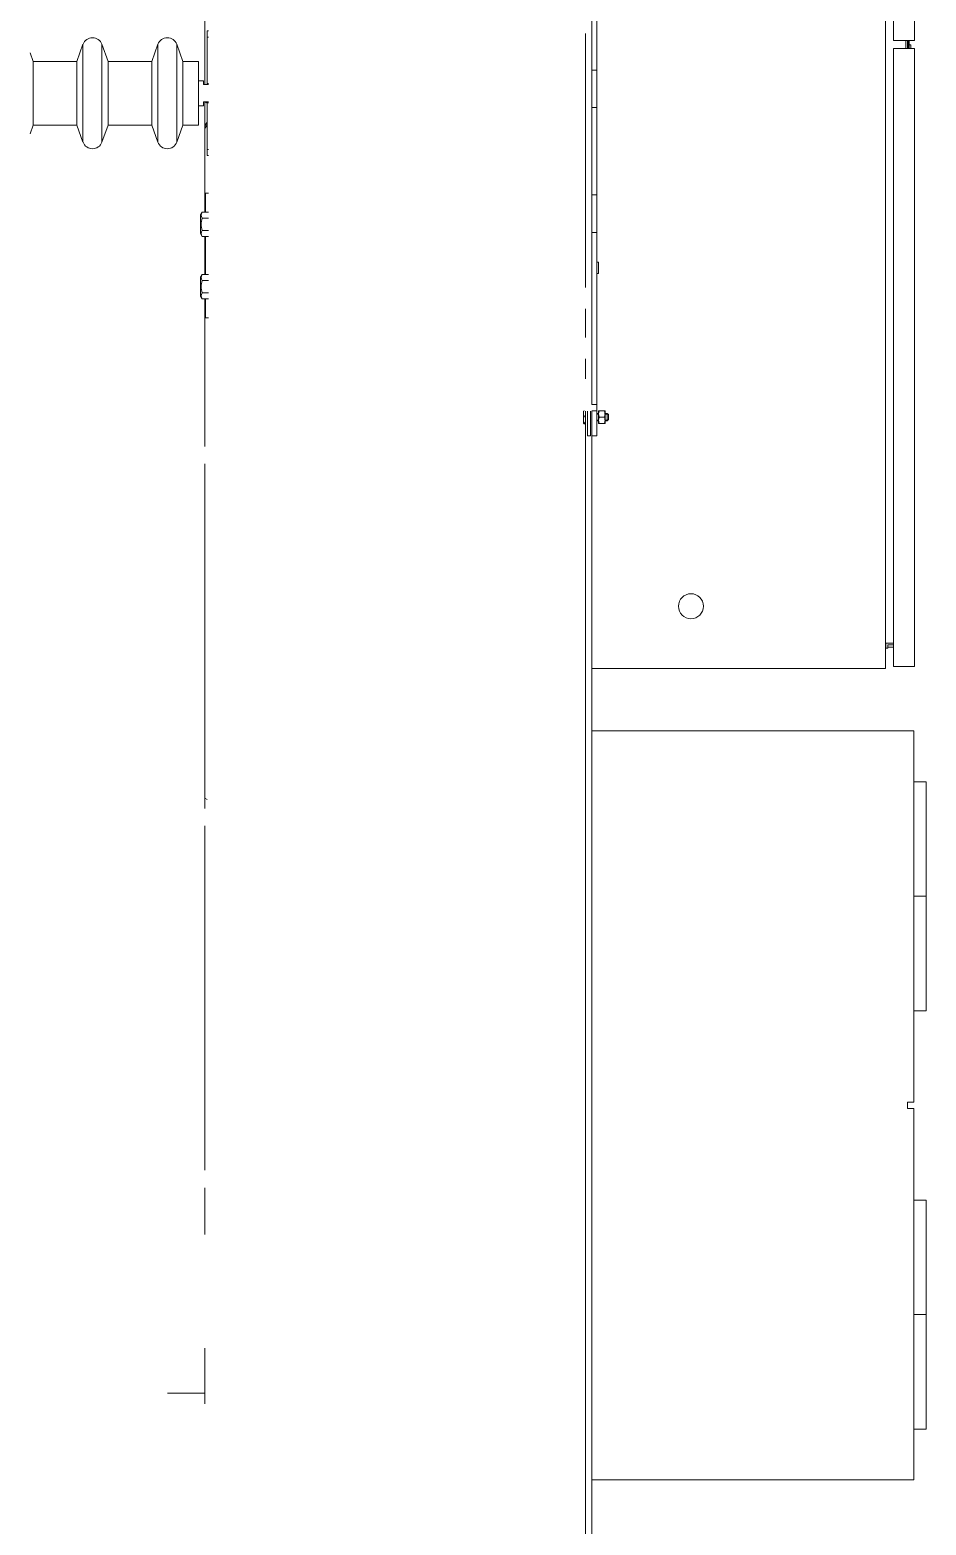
# Model space of a CAD drawing. Header units: millimetres. Extents: x 2179 to 48742, y 3478 to 161002.
# Drawn here: x 23841 to 24559, y 144666 to 145864 of the extents above; entities that cross this region are included whole.
import ezdxf

# ---------------------------------------------------------------- set-up
doc = ezdxf.new("R2010")
doc.units = ezdxf.units.MM
doc.layers.add('0-1', color=7, linetype='Continuous', lineweight=9)
doc.layers.add('2966-1_navrh dispozice stroju-HK_02_dwg-1', color=7, linetype='Continuous', lineweight=9, true_color=0x919191)

# ---------------------------------------------------------------- blocks, each defined once
blk = doc.blocks.new('2966-1_navrh dispozice stroju-HK_02_dwg_SE2407-903210-1NP _ stroje')
at = {"layer": '0-1'}
for p, q in [((-7816.3, 217.3), (-7612.8, 217.3)), ((-7595.8, 217.3), (-7572.8, 217.3)), ((-7555.8, 217.3), (-7539.7, 217.3)), ((-7513.7, 217.3), (-4562, 217.3))]:
    blk.add_line(p, q, dxfattribs=at)
blk = doc.blocks.new('2966-1_navrh dispozice stroju-HK_02_dwg_SE2402-903211-1NP _ stroje')
at = {"layer": '0-1'}
blk.add_line((-7494, 222.3), (-4255, 222.3), dxfattribs=at)
blk = doc.blocks.new('2966-1_navrh dispozice stroju-HK_02_dwg_SE3086-903351-1NP _ stroje')
at = {"layer": '0-1'}
for p, q in [((-7506, 233), (-7506, 234.7)), ((-7506, 226.3), (-7506, 227.8))]:
    blk.add_line(p, q, dxfattribs=at)
blk = doc.blocks.new('2966-1_navrh dispozice stroju-HK_02_dwg_SE3087-903352-1NP _ stroje')
at = {"layer": '0-1'}
for p, q in [((-7512, 234.7), (-7512, 233)), ((-7512, 227.8), (-7512, 226.3))]:
    blk.add_line(p, q, dxfattribs=at)
blk = doc.blocks.new('2966-1_navrh dispozice stroju-HK_02_dwg_SE3088-903353-1NP _ stroje')
at = {"layer": '0-1'}
for p, q in [((-7506.6, 235.3), (-7506.6, 233)), ((-7506.6, 227.8), (-7506.6, 226.3))]:
    blk.add_line(p, q, dxfattribs=at)
blk = doc.blocks.new('2966-1_navrh dispozice stroju-HK_02_dwg_SE3089-903354-1NP _ stroje')
at = {"layer": '0-1'}
for p, q in [((-7511.4, 235.3), (-7511.4, 233)), ((-7511.4, 227.8), (-7511.4, 226.3))]:
    blk.add_line(p, q, dxfattribs=at)
blk = doc.blocks.new('2966-1_navrh dispozice stroju-HK_02_dwg_SE3085-903355-1NP _ stroje')
at = {"layer": '0-1'}
blk.add_line((-7503.7, 216.1), (-7503.7, 217.3), dxfattribs=at)
at = {"layer": '0-1', "flags": 128}
blk.add_lwpolyline([(-7512, 234.7), (-7511, 235.7), (-7507, 235.7), (-7506, 234.7)], close=True, dxfattribs=at)
for points in [[(-7513.7, 215.7), (-7512.1, 215.7), (-7507.1, 215.7), (-7504, 215.7), (-7504.4, 216.1), (-7504.4, 217.3)], [(-7507.1, 215.7), (-7509.8, 216.1), (-7509.8, 217.3)]]:
    blk.add_lwpolyline(points, dxfattribs=at)
at = {"layer": '0-1'}
for centre, radius, start, end in [((-7512, 222.3), 6.61, 248.7966, 269.0939), ((-7512.2, 222.3), 6.61, 270.9144, 291.1951), ((-7507.2, 224.4), 8.74, 270.5916, 288.4007)]:
    blk.add_arc(centre, radius, start, end, dxfattribs=at)
blk.add_open_spline([(-7504, 215.7), (-7504, 215.7), (-7504, 215.7), (-7503.9, 215.7), (-7503.9, 215.7), (-7503.9, 215.8), (-7503.8, 215.8), (-7503.8, 215.8), (-7503.8, 215.9), (-7503.8, 215.9), (-7503.7, 215.9), (-7503.7, 216), (-7503.7, 216), (-7503.7, 216.1), (-7503.7, 216.1)], degree=3, knots=[0, 0, 0, 0, 0.142711, 0.214124, 0.285556, 0.356997, 0.428441, 0.499887, 0.571332, 0.642777, 0.714222, 0.785667, 0.857112, 1, 1, 1, 1], dxfattribs=at)
for name in ['2966-1_navrh dispozice stroju-HK_02_dwg_SE3087-903352-1NP _ stroje', '2966-1_navrh dispozice stroju-HK_02_dwg_SE3089-903354-1NP _ stroje', '2966-1_navrh dispozice stroju-HK_02_dwg_SE3088-903353-1NP _ stroje', '2966-1_navrh dispozice stroju-HK_02_dwg_SE3086-903351-1NP _ stroje']:
    blk.add_blockref(name, (0, 0))
blk = doc.blocks.new('2966-1_navrh dispozice stroju-HK_02_dwg_SE3084-903356-1NP _ stroje')
at = {"layer": '0-1', "flags": 128}
for points in [[(-7514, 228.2), (-7514, 232.5), (-7514, 233), (-7511.5, 233), (-7506.5, 233), (-7504, 233), (-7504, 232.5), (-7506.5, 233)], [(-7511.5, 227.8), (-7514, 227.8), (-7514, 228.2), (-7511.5, 227.8), (-7506.5, 227.8)], [(-7511.5, 233), (-7509, 232.5), (-7509, 228.2), (-7506.5, 227.8), (-7504, 227.8), (-7504, 228.2), (-7504, 232.5)]]:
    blk.add_lwpolyline(points, dxfattribs=at)
at = {"layer": '0-1'}
for centre, start, end in [((-7511.4, 225.2), 90.6528, 109.6034), ((-7511.6, 235.5), 270.6528, 289.6034), ((-7506.4, 225.2), 90.6528, 109.6034), ((-7506.6, 235.5), 270.6528, 289.6034)]:
    blk.add_arc(centre, 7.71, start, end, dxfattribs=at)
blk = doc.blocks.new('2966-1_navrh dispozice stroju-HK_02_dwg_SE3083-903357-1NP _ stroje')
at = {"layer": '0-1', "flags": 128}
blk.add_lwpolyline([(-7633.1, 226.3), (-7633.1, 227.8), (-7624, 227.8), (-7624, 226.3)], dxfattribs=at)
blk = doc.blocks.new('2966-1_navrh dispozice stroju-HK_02_dwg_SE3082-903358-1NP _ stroje')
at = {"layer": '0-1', "flags": 128}
blk.add_lwpolyline([(-7513.7, 221.3), (-7494, 221.3), (-7494, 218.8), (-7513.7, 218.8)], dxfattribs=at)
blk = doc.blocks.new('2966-1_navrh dispozice stroju-HK_02_dwg_SE3080-903360-1NP _ stroje')
at = {"layer": '0-1'}
blk.add_line((-7687, 226.3), (-7757, 226.3), dxfattribs=at)
at = {"layer": '0-1', "flags": 128}
for points in [[(-7842, 226.3), (-7862, 226.3), (-7862, 222.3), (-7842.3, 222.3)], [(-7842, 222.3), (-7842, 226.3), (-7837, 226.3)], [(-7787, 222.3), (-7837, 222.3), (-7837, 226.3), (-7787, 226.3), (-7757, 226.3), (-7757, 222.3)], [(-7657, 226.3), (-7687, 226.3), (-7687, 222.3), (-7757, 222.3), (-7787, 222.3), (-7787, 226.3)], [(-7687, 222.3), (-7657, 222.3), (-7657, 226.3), (-7519, 226.3)], [(-7657, 222.3), (-7519, 222.3), (-7519, 226.3), (-7514, 226.3), (-7514, 222.3)], [(-7514, 226.3), (-7494, 226.3), (-7494, 222.3), (-7513.7, 222.3)]]:
    blk.add_lwpolyline(points, dxfattribs=at)
blk = doc.blocks.new('2966-1_navrh dispozice stroju-HK_02_dwg_SE2934-903439-1NP _ stroje')
at = {"layer": '0-1'}
blk.add_circle((-7357.5, 301.8), 10, dxfattribs=at)
blk = doc.blocks.new('2966-1_navrh dispozice stroju-HK_02_dwg_SE2932-903441-1NP _ stroje')
at = {"layer": '0-1'}
blk.add_line((-7804.3, 475.8), (-7810.7, 475.8), dxfattribs=at)
at = {"layer": '0-1', "flags": 128}
for points in [[(-7804.3, 477.9), (-7807.3, 477.9), (-7807.3, 476.5), (-7807.3, 476.1), (-7810.7, 476.1)], [(-7804.3, 476.5), (-7807.3, 476.5), (-7810.7, 476.6)]]:
    blk.add_lwpolyline(points, dxfattribs=at)
blk = doc.blocks.new('2966-1_navrh dispozice stroju-HK_02_dwg_SE2931-903442-1NP _ stroje')
at = {"layer": '0-1', "flags": 128}
blk.add_lwpolyline([(-7804.3, 481), (-7804.3, 464), (-7309.3, 464), (-7309.3, 481)], close=True, dxfattribs=at)
blk = doc.blocks.new('2966-1_navrh dispozice stroju-HK_02_dwg_SE2930-903443-1NP _ stroje')
at = {"layer": '0-1'}
blk.add_line((-7324.6, 459.5), (-7324.6, 464), dxfattribs=at)
at = {"layer": '0-1', "flags": 128}
blk.add_lwpolyline([(-7328, 458), (-7324, 458), (-7324, 459.5), (-7326.5, 459.5), (-7326.5, 464)], dxfattribs=at)
blk = doc.blocks.new('2966-1_navrh dispozice stroju-HK_02_dwg_SE2928-903445-1NP _ stroje')
at = {"layer": '0-1', "flags": 128}
blk.add_lwpolyline([(-7810.7, 464), (-7810.7, 481), (-8305.7, 481), (-8305.7, 464)], close=True, dxfattribs=at)
blk = doc.blocks.new('2966-1_navrh dispozice stroju-HK_02_dwg_SE2926-903447-1NP _ stroje')
at = {"layer": '0-1'}
for p, q in [((-8307.5, 180.3), (-8305.5, 180.3)), ((-8298.5, 180.3), (-8258.5, 180.3)), ((-8251.5, 180.3), (-7912, 180.3))]:
    blk.add_line(p, q, dxfattribs=at)
blk = doc.blocks.new('2966-1_navrh dispozice stroju-HK_02_dwg_SE2925-903448-1NP _ stroje')
at = {"layer": '0-1'}
for p, q in [((-7810.7, 475.4), (-7804.3, 475.4)), ((-7810.7, 473.9), (-7804.3, 473.9)), ((-8287, 457.8), (-8287, 464)), ((-7328, 464), (-7328, 457.8))]:
    blk.add_line(p, q, dxfattribs=at)
at = {"layer": '0-1', "flags": 128}
blk.add_lwpolyline([(-7307.5, 222.3), (-7307.5, 457.8), (-8307.5, 457.8), (-8307.5, 180.3)], dxfattribs=at)
blk.add_blockref('2966-1_navrh dispozice stroju-HK_02_dwg_SE2926-903447-1NP _ stroje', (0, 0))
blk = doc.blocks.new('2966-1_navrh dispozice stroju-HK_02_dwg_SE2891-903449-1NP _ stroje')
at = {"layer": '0-1'}
for p, q in [((-7125.1, 490.3), (-7125.1, 480.3)), ((-6789.9, 490.3), (-6789.9, 480.3))]:
    blk.add_line(p, q, dxfattribs=at)
at = {"layer": '0-1', "flags": 128}
for points in [[(-7257.5, 222.3), (-7257.5, 480.3), (-6960, 480.3), (-6960, 475.3), (-6955, 475.3), (-6955, 480.3), (-6657.5, 480.3), (-6657.5, 222.3)], [(-7216.9, 480.3), (-7216.9, 490.3), (-7125.1, 490.3), (-7033.4, 490.3), (-7033.4, 480.3)], [(-6881.6, 480.3), (-6881.6, 490.3), (-6789.9, 490.3), (-6698.1, 490.3), (-6698.1, 480.3)]]:
    blk.add_lwpolyline(points, dxfattribs=at)
blk = doc.blocks.new('2966-1_navrh dispozice stroju-HK_02_dwg_SE2394-903644-1NP _ stroje')
at = {"layer": '0-1'}
for p, q in [((-7668.4, -84.7), (-7668.4, -89.8)), ((-7658.6, -84.7), (-7658.6, -89.8))]:
    blk.add_line(p, q, dxfattribs=at)
at = {"layer": '0-1', "flags": 128}
blk.add_lwpolyline([(-7653.7, -84.7), (-7653.7, -89.8), (-7656, -91.1), (-7671, -91.1), (-7673.3, -89.8), (-7673.3, -84.7)], dxfattribs=at)
at = {"layer": '0-1'}
for centre in [(-7670.9, -86.2), (-7656.1, -86.2)]:
    blk.add_arc(centre, 4.39, 236.0412, 303.9588, dxfattribs=at)
blk.add_open_spline([(-7668.4, -89.8), (-7666.8, -90.3), (-7663.5, -90.9), (-7660.2, -90.3), (-7658.6, -89.8)], degree=3, knots=[0, 0, 0, 0, 0.499999, 1, 1, 1, 1], dxfattribs=at)
blk = doc.blocks.new('2966-1_navrh dispozice stroju-HK_02_dwg_SE2393-903645-1NP _ stroje')
at = {"layer": '0-1'}
for p, q in [((-7618.4, -84.7), (-7618.4, -89.8)), ((-7608.6, -84.7), (-7608.6, -89.8))]:
    blk.add_line(p, q, dxfattribs=at)
at = {"layer": '0-1', "flags": 128}
blk.add_lwpolyline([(-7603.7, -84.7), (-7603.7, -89.8), (-7606, -91.1), (-7621, -91.1), (-7623.3, -89.8), (-7623.3, -84.7)], dxfattribs=at)
at = {"layer": '0-1'}
for centre in [(-7620.9, -86.2), (-7606.1, -86.2)]:
    blk.add_arc(centre, 4.39, 236.0412, 303.9588, dxfattribs=at)
blk.add_open_spline([(-7618.4, -89.8), (-7616.8, -90.3), (-7613.5, -90.9), (-7610.2, -90.3), (-7608.6, -89.8)], degree=3, knots=[0, 0, 0, 0, 0.499999, 1, 1, 1, 1], dxfattribs=at)
blk = doc.blocks.new('2966-1_navrh dispozice stroju-HK_02_dwg_SE2388-903646-1NP _ stroje')
at = {"layer": '0-1'}
for p, q in [((-7775.5, -87.7), (-7843, -87.7)), ((-7673.3, -87.7), (-7761.5, -87.7)), ((-7623.3, -87.7), (-7653.7, -87.7)), ((-7485.5, -87.7), (-7603.7, -87.7)), ((-7195.5, -87.7), (-7471.5, -87.7)), ((-6905.5, -87.7), (-7181.5, -87.7)), ((-6854, -87.7), (-6891.5, -87.7)), ((-6727, -87.7), (-6763, -87.7))]:
    blk.add_line(p, q, dxfattribs=at)
blk = doc.blocks.new('2966-1_navrh dispozice stroju-HK_02_dwg_SE2390-903648-1NP _ stroje')
at = {"layer": '0-1'}
blk.add_line((-6727, -87.7), (-6727, -117.7), dxfattribs=at)
blk = doc.blocks.new('2966-1_navrh dispozice stroju-HK_02_dwg_SE2387-903649-1NP _ stroje')
at = {"layer": '0-1'}
blk.add_line((-6718.5, -87.7), (-6727, -87.7), dxfattribs=at)
for name in ['2966-1_navrh dispozice stroju-HK_02_dwg_SE2388-903646-1NP _ stroje', '2966-1_navrh dispozice stroju-HK_02_dwg_SE2390-903648-1NP _ stroje']:
    blk.add_blockref(name, (0, 0))
blk = doc.blocks.new('2966-1_navrh dispozice stroju-HK_02_dwg_SE2385-903650-1NP _ stroje')
at = {"layer": '0-1'}
for p, q in [((-7688.5, -87.2), (-7673.3, -87.2)), ((-7653.7, -87.2), (-7623.3, -87.2)), ((-7603.7, -87.2), (-7588.5, -87.2))]:
    blk.add_line(p, q, dxfattribs=at)
blk = doc.blocks.new('2966-1_navrh dispozice stroju-HK_02_dwg_SE2384-903651-1NP _ stroje')
at = {"layer": '0-1', "flags": 128}
for points in [[(-7688.5, -87.7), (-7688.5, -87.2), (-7688.5, -84.7)], [(-7588.5, -84.7), (-7588.5, -87.2), (-7588.5, -87.7)]]:
    blk.add_lwpolyline(points, dxfattribs=at)
blk.add_blockref('2966-1_navrh dispozice stroju-HK_02_dwg_SE2385-903650-1NP _ stroje', (0, 0))
blk = doc.blocks.new('2966-1_navrh dispozice stroju-HK_02_dwg_SE1964-903913-1NP _ stroje')
at = {"layer": '0-1'}
blk.add_line((-7736.1, -227.7), (-7743, -225.2), dxfattribs=at)
at = {"layer": '0-1', "flags": 128}
for points in [[(-7743, -105.2), (-7729.3, -110.2), (-7807.7, -110.2), (-7794, -105.2), (-7794, -92.7), (-7743, -92.7), (-7743, -105.2), (-7794, -105.2)], [(-7775.5, -84.7), (-7775.5, -88.7), (-7778.5, -88.7), (-7778.5, -92.7)], [(-7761.5, -84.7), (-7761.5, -88.7), (-7758.5, -88.7), (-7758.5, -92.7)], [(-7794, -165.2), (-7743, -165.2), (-7743, -130.2), (-7729.3, -125.3), (-7807.7, -125.3), (-7794, -130.2)], [(-7743, -165.2), (-7729.3, -170.2), (-7807.7, -170.2), (-7794, -165.2), (-7794, -130.2), (-7743, -130.2)], [(-7794, -225.2), (-7743, -225.2), (-7743, -190.2), (-7729.3, -185.3), (-7807.7, -185.3), (-7794, -190.2)], [(-7800.9, -227.7), (-7794, -225.2), (-7794, -190.2), (-7743, -190.2)]]:
    blk.add_lwpolyline(points, dxfattribs=at)
at = {"layer": '0-1'}
for centre, start, end in [((-7805, -117.7), 109.937, 250.063), ((-7732, -117.7), 289.937, 70.063), ((-7805, -177.7), 109.937, 250.063), ((-7732, -177.7), 289.937, 70.063)]:
    blk.add_arc(centre, 8, start, end, dxfattribs=at)
blk = doc.blocks.new('2966-1_navrh dispozice stroju-HK_02_dwg_SE1963-903914-1NP _ stroje')
at = {"layer": '0-1'}
for p, q in [((-7775.8, -85.7), (-7775.5, -85.7)), ((-7761.5, -85.7), (-7761.3, -85.7))]:
    blk.add_line(p, q, dxfattribs=at)
blk = doc.blocks.new('2966-1_navrh dispozice stroju-HK_02_dwg_SE1962-903915-1NP _ stroje')
at = {"layer": '0-1', "flags": 128}
for points in [[(-7818.5, -84.7), (-7818.5, -85.7), (-7813.5, -85.7), (-7813.5, -84.7)], [(-7813.5, -85.7), (-7776.3, -85.7), (-7776.3, -84.7)], [(-7775.8, -84.7), (-7775.8, -85.7), (-7776.3, -85.7)], [(-7760.8, -85.7), (-7761.3, -85.7), (-7761.3, -84.7)], [(-7760.8, -84.7), (-7760.8, -85.7), (-7723.5, -85.7)], [(-7723.5, -84.7), (-7723.5, -85.7), (-7718.5, -85.7), (-7718.5, -84.7)]]:
    blk.add_lwpolyline(points, dxfattribs=at)
blk.add_blockref('2966-1_navrh dispozice stroju-HK_02_dwg_SE1963-903914-1NP _ stroje', (0, 0))
blk = doc.blocks.new('2966-1_navrh dispozice stroju-HK_02_dwg_SE1453-904036-1NP _ stroje')
at = {"layer": '0-1'}
for p, q in [((-7760.5, -85.7), (-7761.5, -87.5)), ((-7742.4, -87.7), (-7745.3, -85.7)), ((-7743.1, -85.7), (-7740.2, -87.7)), ((-7202.5, -85.7), (-7203.6, -87.7))]:
    blk.add_line(p, q, dxfattribs=at)
blk = doc.blocks.new('2966-1_navrh dispozice stroju-HK_02_dwg-876232-1NP _ stroje')
at = {"rotation": 328.989640494807}
for name in ['2966-1_navrh dispozice stroju-HK_02_dwg_SE2925-903448-1NP _ stroje', '2966-1_navrh dispozice stroju-HK_02_dwg_SE2928-903445-1NP _ stroje', '2966-1_navrh dispozice stroju-HK_02_dwg_SE2931-903442-1NP _ stroje', '2966-1_navrh dispozice stroju-HK_02_dwg_SE2932-903441-1NP _ stroje', '2966-1_navrh dispozice stroju-HK_02_dwg_SE2407-903210-1NP _ stroje', '2966-1_navrh dispozice stroju-HK_02_dwg_SE2402-903211-1NP _ stroje', '2966-1_navrh dispozice stroju-HK_02_dwg_SE3080-903360-1NP _ stroje', '2966-1_navrh dispozice stroju-HK_02_dwg_SE2930-903443-1NP _ stroje', '2966-1_navrh dispozice stroju-HK_02_dwg_SE2891-903449-1NP _ stroje', '2966-1_navrh dispozice stroju-HK_02_dwg_SE3083-903357-1NP _ stroje', '2966-1_navrh dispozice stroju-HK_02_dwg_SE3085-903355-1NP _ stroje', '2966-1_navrh dispozice stroju-HK_02_dwg_SE3084-903356-1NP _ stroje', '2966-1_navrh dispozice stroju-HK_02_dwg_SE3082-903358-1NP _ stroje', '2966-1_navrh dispozice stroju-HK_02_dwg_SE2934-903439-1NP _ stroje', '2966-1_navrh dispozice stroju-HK_02_dwg_SE2387-903649-1NP _ stroje', '2966-1_navrh dispozice stroju-HK_02_dwg_SE1964-903913-1NP _ stroje', '2966-1_navrh dispozice stroju-HK_02_dwg_SE1962-903915-1NP _ stroje', '2966-1_navrh dispozice stroju-HK_02_dwg_SE1453-904036-1NP _ stroje', '2966-1_navrh dispozice stroju-HK_02_dwg_SE2384-903651-1NP _ stroje', '2966-1_navrh dispozice stroju-HK_02_dwg_SE2394-903644-1NP _ stroje', '2966-1_navrh dispozice stroju-HK_02_dwg_SE2393-903645-1NP _ stroje']:
    blk.add_blockref(name, (-62300.5, 46431.8), dxfattribs=at)

msp = doc.modelspace()

# ---------------------------------------------------------------- block references
at = {"layer": '2966-1_navrh dispozice stroju-HK_02_dwg-1', "rotation": 301.0103595051887}
msp.add_blockref('2966-1_navrh dispozice stroju-HK_02_dwg-876232-1NP _ stroje', (16370.5, 60726.8), dxfattribs=at)

doc.saveas('drawing.dxf')
